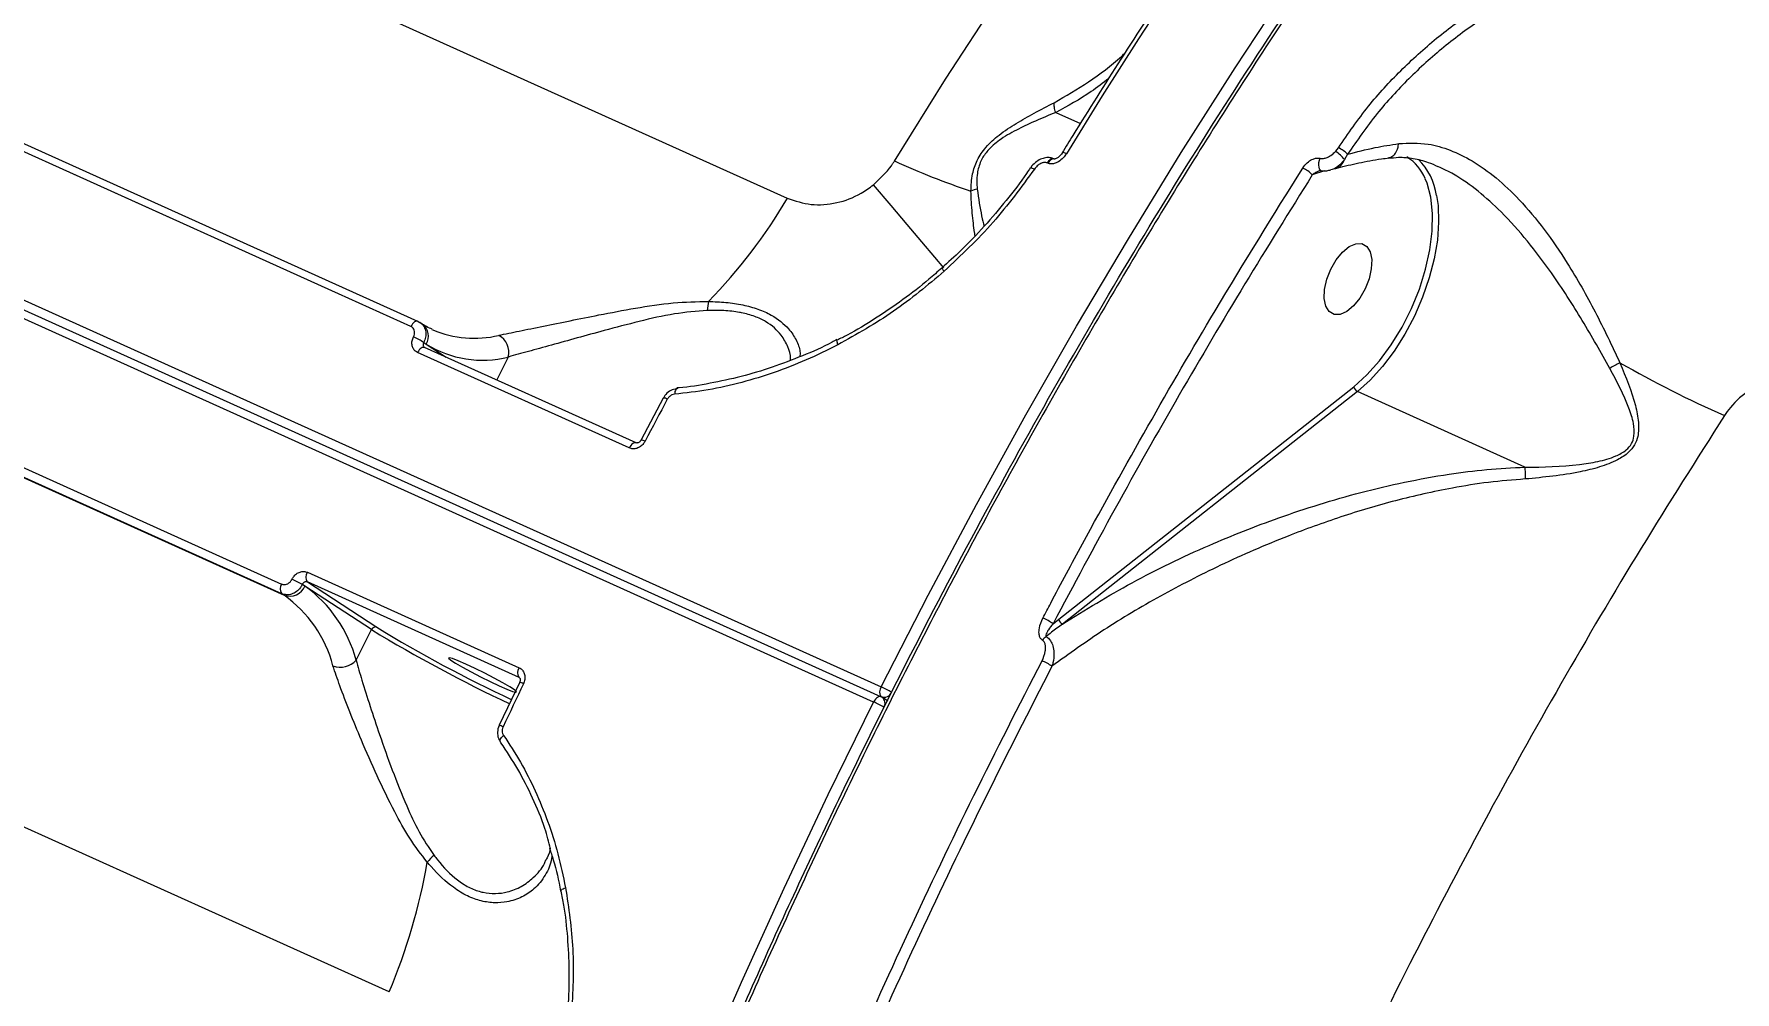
# Model space of a CAD drawing. Header units: millimetres. Extents: x -10374 to 11119, y -8221 to 9433.
# Drawn here: x -1858.4 to -1657.7, y -5136.9 to -5023.9 of the extents above; entities that cross this region are included whole.
import ezdxf

# ---------------------------------------------------------------- set-up
doc = ezdxf.new("R2010")
doc.units = ezdxf.units.MM
for name, color, linetype in [('DIKOM_ОБЪЕКТ', 7, 'Continuous'), ('DIKOM_РАЗМЕР_ЗОНА', 7, 'Continuous'), ('DIKOM_РАЗМЕР_ОБЪЕКТА', 7, 'Continuous')]:
    doc.layers.add(name, color=color, linetype=linetype)
doc.styles.add('style1', font='arial.ttf', dxfattribs={"width": 0.8})
doc.dimstyles.new('1-50', dxfattribs={"dimtxt": 300, "dimasz": 200, "dimexe": 100, "dimexo": 0, "dimgap": 100, "dimtad": 0, "dimdec": 0, "dimtxsty": 'style1', "dimcen": 0, "dimclrd": 7, "dimclre": 7, "dimadec": 1, "dimazin": 2, "dimtfac": 1, "dimtdec": 0, "dimtmove": 1, "dimatfit": 3, "dimfxl": 0, "dimlwd": 25, "dimlwe": 18, "dimarcsym": 0})

# ---------------------------------------------------------------- blocks, each defined once
blk = doc.blocks.new('*D16')
at = {"layer": 'Defpoints', "color": 0, "transparency": 16777216}
for p in [(-9045.1, 5161.67), (3694.49, 5161.67), (1813.16, -6719.94)]:
    blk.add_point(p, dxfattribs=at)
at = {"layer": 'DIKOM_РАЗМЕР_ОБЪЕКТА', "color": 7, "lineweight": 18, "transparency": 16777216}
for p, q in [((3694.49, 5161.67), (-9145.1, 5161.67)), ((1813.16, -6719.94), (-9145.1, -6719.94))]:
    blk.add_line(p, q, dxfattribs=at)
at = {"layer": 'DIKOM_РАЗМЕР_ОБЪЕКТА', "color": 7, "lineweight": 25, "transparency": 16777216}
for p, q in [((-9045.1, 4961.67), (-9045.1, -0.45)), ((-9045.1, -6519.94), (-9045.1, -1080.23))]:
    blk.add_line(p, q, dxfattribs=at)
at = {"layer": 'DIKOM_РАЗМЕР_ОБЪЕКТА', "color": 7, "transparency": 16777216}
for points in [[(-9078.43, 4961.67), (-9011.76, 4961.67), (-9045.1, 5161.67)], [(-9078.43, -6519.94), (-9011.76, -6519.94), (-9045.1, -6719.94)]]:
    blk.add_solid(points, dxfattribs=at)
at = {"layer": 'DIKOM_РАЗМЕР_ОБЪЕКТА', "color": 0, "transparency": 16777216, "insert": (-9045.1, -540.34), "char_height": 300, "attachment_point": 5, "rotation": 90, "style": 'style1'}
blk.add_mtext('11900', dxfattribs=at)
blk = doc.blocks.new('*D13')
at = {"layer": 'Defpoints', "color": 0, "transparency": 16777216}
for p in [(-10176.97, 7112.81), (3082.33, 7112.81), (2015.48, -8221.4)]:
    blk.add_point(p, dxfattribs=at)
at = {"layer": 'DIKOM_РАЗМЕР_ЗОНА', "color": 7, "lineweight": 18, "transparency": 16777216}
for p, q in [((3082.33, 7112.81), (-10276.97, 7112.81)), ((2015.48, -8221.4), (-10276.97, -8221.4))]:
    blk.add_line(p, q, dxfattribs=at)
at = {"layer": 'DIKOM_РАЗМЕР_ЗОНА', "color": 7, "lineweight": 25, "transparency": 16777216}
for p, q in [((-10176.97, 6912.81), (-10176.97, -14.41)), ((-10176.97, -8021.4), (-10176.97, -1094.19))]:
    blk.add_line(p, q, dxfattribs=at)
at = {"layer": 'DIKOM_РАЗМЕР_ЗОНА', "color": 7, "transparency": 16777216}
for points in [[(-10210.3, 6912.81), (-10143.64, 6912.81), (-10176.97, 7112.81)], [(-10210.3, -8021.4), (-10143.64, -8021.4), (-10176.97, -8221.4)]]:
    blk.add_solid(points, dxfattribs=at)
at = {"layer": 'DIKOM_РАЗМЕР_ЗОНА', "color": 0, "transparency": 16777216, "insert": (-10176.97, -554.3), "char_height": 300, "attachment_point": 5, "rotation": 90, "style": 'style1'}
blk.add_mtext('15300', dxfattribs=at)

msp = doc.modelspace()

# ---------------------------------------------------------------- linework, layer by layer
at = {"layer": 'DIKOM_ОБЪЕКТ', "color": 7, "linetype": 'Continuous', "lineweight": 15}
for p, q in [((-2042.71, -4920.13), (-1769.52, -5043.26)), ((-1758.48, -5102.06), (-2136.27, -4931.79)), ((-2136.22, -4930.63), (-1758.43, -5100.9)), ((-1759.33, -5102.69), (-2137.12, -4932.42)), ((-1816.49, -5136.89), (-2089.69, -5013.77)), ((-1813.94, -5058.38), (-1878.73, -5029.18)), ((-1813.11, -5057.79), (-1877.9, -5028.59)), ((-1737.85, -5033.15), (-1734.94, -5034.46)), ((-1704.8, -5037.71), (-1704.49, -5037.3)), ((-1703.4, -5038.07), (-1703.76, -5038.7)), ((-1740.82, -5039.69), (-1740.82, -5039.68)), ((-1738.77, -5039.13), (-1738.84, -5039.1)), ((-1738.02, -5038.64), (-1738.07, -5038.61)), ((-1706.12, -5040.02), (-1707.57, -5040.51)), ((-1705.08, -5039.81), (-1704.84, -5039.75)), ((-1813.07, -5057.81), (-1813.11, -5057.79)), ((-1813.07, -5057.81), (-1812.88, -5057.92)), ((-1812.59, -5058.1), (-1812.88, -5057.91)), ((-1893.97, -5059.57), (-1829.19, -5088.77)), ((-1812.43, -5060.28), (-1812.12, -5060.48)), ((-1811.45, -5058.74), (-1811.33, -5058.79)), ((-1763.62, -5060.03), (-1763.63, -5060.04)), ((-1829.18, -5089.91), (-1893.97, -5060.71)), ((-1893.68, -5060.9), (-1828.89, -5090.1)), ((-1788.17, -5072.72), (-1813.15, -5061.46)), ((-1812.32, -5060.86), (-1812.33, -5060.85)), ((-1787.34, -5072.13), (-1812.32, -5060.87)), ((-1812.12, -5060.48), (-1809.76, -5062.02)), ((-1802.45, -5061.99), (-1803.81, -5064.7)), ((-1737.47, -5092.91), (-1702.66, -5065.49)), ((-1702.25, -5066.07), (-1737.06, -5093.49)), ((-1682.47, -5074.98), (-1702.25, -5066.07)), ((-1784.15, -5066.84), (-1786.77, -5071.78)), ((-1826.16, -5087.39), (-1801.18, -5098.64)), ((-1828.89, -5090.1), (-1829.18, -5089.91)), ((-1826.44, -5089.02), (-1826.74, -5088.82)), ((-1818.58, -5094.14), (-1826.44, -5089.02)), ((-1801.17, -5099.79), (-1826.15, -5088.53)), ((-1826.15, -5088.53), (-1817.97, -5093.87)), ((-1820.39, -5097.75), (-1818.58, -5094.14)), ((-1738.16, -5093.46), (-1737.47, -5092.91)), ((-1801.1, -5100.35), (-1803.51, -5105.43)), ((-1801.12, -5099.82), (-1801.17, -5099.79)), ((-1757.67, -5102.57), (-1758.34, -5102.13))]:
    msp.add_line(p, q, dxfattribs=at)
at = {"layer": 'DIKOM_ОБЪЕКТ', "color": 7, "linetype": 'Continuous', "lineweight": 15, "flags": 128}
for points in [[(-1756.87, -5038.87), (-1750.84, -5029.23), (-1744.69, -5019.75), (-1738.42, -5010.44), (-1732.05, -5001.31), (-1725.56, -4992.36), (-1718.98, -4983.61), (-1712.31, -4975.06), (-1705.55, -4966.72), (-1698.71, -4958.6), (-1691.8, -4950.71), (-1684.82, -4943.05), (-1677.78, -4935.63), (-1670.69, -4928.45), (-1663.55, -4921.53), (-1656.37, -4914.87)], [(-1758.43, -5100.9), (-1752.89, -5090.09), (-1747.2, -5079.39), (-1741.36, -5068.81), (-1735.38, -5058.36), (-1729.27, -5048.05), (-1723.03, -5037.88), (-1716.67, -5027.87), (-1710.19, -5018.02), (-1703.59, -5008.34), (-1696.89, -4998.85), (-1690.08, -4989.53), (-1683.18, -4980.42), (-1676.18, -4971.51), (-1669.11, -4962.8), (-1661.95, -4954.32), (-1654.72, -4946.06)], [(-1701.3, -4985.71), (-1705.88, -4991.96), (-1710.42, -4998.3), (-1714.91, -5004.73), (-1719.35, -5011.23), (-1723.74, -5017.81), (-1728.08, -5024.47), (-1732.36, -5031.2), (-1736.59, -5038.01)], [(-1736.59, -5038.01), (-1736.73, -5037.95), (-1736.86, -5037.9), (-1736.96, -5037.88), (-1737.04, -5037.88), (-1737.08, -5037.9), (-1737.08, -5037.91)], [(-1740.82, -5039.68), (-1740.81, -5039.68), (-1740.77, -5039.67), (-1740.7, -5039.68), (-1740.61, -5039.71), (-1740.49, -5039.76), (-1740.36, -5039.83)], [(-1738.07, -5038.61), (-1738.17, -5038.59), (-1738.33, -5038.62), (-1738.51, -5038.72), (-1738.68, -5038.88), (-1738.84, -5039.1)], [(-1738, -5038.64), (-1738.1, -5038.62), (-1738.26, -5038.65), (-1738.44, -5038.75), (-1738.61, -5038.91), (-1738.77, -5039.13)], [(-1706.67, -5038.55), (-1706.76, -5038.81), (-1706.82, -5039.09), (-1706.83, -5039.36), (-1706.81, -5039.6), (-1706.75, -5039.79), (-1706.65, -5039.92), (-1706.55, -5039.97)], [(-1751.05, -5051.47), (-1752.12, -5050.2), (-1753.64, -5048.4), (-1755.37, -5046.36), (-1757.28, -5044.12), (-1759.35, -5041.68)], [(-1702.66, -5065.49), (-1701.12, -5064.11), (-1699.64, -5062.45), (-1698.24, -5060.56), (-1696.97, -5058.48), (-1695.86, -5056.27), (-1694.92, -5053.97), (-1694.19, -5051.64), (-1693.68, -5049.34), (-1693.41, -5047.13), (-1693.37, -5045.05), (-1693.58, -5043.15), (-1694.02, -5041.49), (-1694.24, -5040.96)], [(-1692.9, -5042.92), (-1692.73, -5044.13), (-1692.66, -5046.09), (-1692.81, -5048.19), (-1693.18, -5050.4), (-1693.77, -5052.67), (-1694.55, -5054.94), (-1695.52, -5057.17), (-1696.65, -5059.3), (-1697.91, -5061.3), (-1699.29, -5063.12), (-1700.74, -5064.72), (-1702.25, -5066.07)], [(-1705, -5056.97), (-1705.58, -5056.64), (-1705.98, -5056), (-1706.16, -5055.1), (-1706.12, -5054.01), (-1705.85, -5052.82), (-1705.39, -5051.64), (-1704.75, -5050.54), (-1704.01, -5049.63), (-1703.21, -5048.97), (-1702.43, -5048.63), (-1701.72, -5048.62), (-1701.14, -5048.95), (-1700.74, -5049.59), (-1700.56, -5050.49), (-1700.6, -5051.58), (-1700.87, -5052.76), (-1701.33, -5053.95), (-1701.97, -5055.04), (-1702.71, -5055.96), (-1703.51, -5056.61), (-1704.29, -5056.96), (-1705, -5056.97)], [(-1813.11, -5057.79), (-1813.17, -5057.77), (-1813.27, -5057.76), (-1813.38, -5057.79), (-1813.5, -5057.86), (-1813.62, -5057.95), (-1813.74, -5058.07), (-1813.84, -5058.22), (-1813.94, -5058.38)], [(-1763.63, -5060.04), (-1763.65, -5060.05), (-1763.67, -5060.1), (-1763.67, -5060.18), (-1763.65, -5060.29), (-1763.62, -5060.42), (-1763.57, -5060.57)], [(-1812.32, -5060.87), (-1812.37, -5060.85), (-1812.48, -5060.85), (-1812.59, -5060.88), (-1812.71, -5060.94), (-1812.83, -5061.04), (-1812.95, -5061.16), (-1813.05, -5061.3), (-1813.15, -5061.46)], [(-1782.51, -5065.72), (-1782.53, -5065.73), (-1782.6, -5065.76), (-1782.67, -5065.83), (-1782.73, -5065.93), (-1782.78, -5066.06), (-1782.81, -5066.22), (-1782.83, -5066.39)], [(-1783.68, -5066.98), (-1784.01, -5067.6), (-1784.34, -5068.21), (-1784.67, -5068.83), (-1785, -5069.45), (-1785.32, -5070.07), (-1785.65, -5070.69), (-1785.98, -5071.3), (-1786.31, -5071.92)], [(-1787.34, -5072.13), (-1787.4, -5072.11), (-1787.5, -5072.1), (-1787.61, -5072.13), (-1787.73, -5072.2), (-1787.85, -5072.29), (-1787.97, -5072.41), (-1788.08, -5072.56), (-1788.17, -5072.72)], [(-1803.51, -5100.78), (-1802.6, -5101.17), (-1801.93, -5101.43), (-1801.54, -5101.53), (-1801.47, -5101.47), (-1801.72, -5101.25), (-1802.28, -5100.88), (-1803.1, -5100.41), (-1804.11, -5099.86), (-1805.23, -5099.28), (-1806.37, -5098.72), (-1807.44, -5098.22), (-1808.35, -5097.82), (-1809.03, -5097.57), (-1809.42, -5097.46), (-1809.49, -5097.53), (-1809.23, -5097.75), (-1808.67, -5098.11), (-1807.86, -5098.59), (-1806.84, -5099.14), (-1805.72, -5099.72), (-1804.58, -5100.28), (-1803.51, -5100.78)], [(-1800.66, -5100.53), (-1800.96, -5101.16), (-1801.26, -5101.8), (-1801.56, -5102.43), (-1801.86, -5103.07), (-1802.16, -5103.71), (-1802.46, -5104.34), (-1802.76, -5104.98), (-1803.06, -5105.62)], [(-1758.48, -5102.06), (-1758.54, -5102.04), (-1758.64, -5102.04), (-1758.76, -5102.07), (-1758.88, -5102.14), (-1759, -5102.24), (-1759.12, -5102.37), (-1759.23, -5102.52), (-1759.33, -5102.69)], [(-1779.8, -5146.9), (-1774.93, -5135.73), (-1769.89, -5124.63), (-1764.69, -5113.61), (-1759.33, -5102.69)], [(-1803.37, -5107.43), (-1803.41, -5107.35), (-1803.42, -5107.25), (-1803.39, -5107.13), (-1803.34, -5107.01), (-1803.25, -5106.88), (-1803.14, -5106.75), (-1803.01, -5106.62)], [(-1803.31, -5107.49), (-1803.37, -5107.43), (-1803.37, -5107.43)], [(-1796.19, -5124.98), (-1796.2, -5124.98), (-1796.19, -5124.92), (-1796.15, -5124.85), (-1796.08, -5124.78), (-1795.97, -5124.71), (-1795.84, -5124.65), (-1795.69, -5124.59)]]:
    msp.add_lwpolyline(points, dxfattribs=at)
at = {"layer": 'DIKOM_ОБЪЕКТ', "color": 7, "linetype": 'Continuous', "lineweight": 15}
for centre, radius, start, end in [((-1708.25, -5042.37), 5.8, 39.3013, 53.5468), ((-1705.94, -5040.52), 3.53, 43.9454, 65.7552), ((-1720.72, -4959.98), 86.78, 245.3761, 251.78), ((-1710.07, -5042.85), 3.43, 43.1016, 66.4461), ((-1705.33, -5038.19), 1.65, 288.545, 342.2949), ((-1699.27, -5043.02), 5.44, 22.358, 58.2106), ((-1700.47, -5044.07), 7.65, 8.6006, 44.7098), ((-1746.71, -5044.83), 2.67, 98.5337, 115.1359), ((-1823.75, -5011.44), 62.88, 315.6072, 329.5978), ((-1749.6, -5050.5), 1.97, 211.1375, 224.487), ((-1772.58, -5056.8), 6.39, 167.5895, 177.1841), ((-1813.68, -5059.55), 1.81, 329.1547, 53.1182), ((-1816.65, -5066.43), 7.46, 55.5164, 66.0886), ((-1806.48, -5047.31), 12.47, 247.0998, 283.4302), ((-1804.66, -5061.44), 2.28, 345.9145, 61.6156), ((-1805.5, -5049.84), 12.53, 238.1159, 284.0977), ((-1668.17, -5069.67), 7.65, 113.8544, 124.0934), ((-1603.31, -4943.56), 137.13, 240.2986, 246.0685), ((-1701.93, -5065.41), 0.731, 186.6578, 244.3951), ((-1784.13, -5067.61), 0.778, 54.8188, 91.4725), ((-1786.78, -5072.63), 0.849, 55.7319, 89.1327), ((-1836.44, -5107.12), 20.71, 62.0872, 65.8861), ((-1825.36, -5087.96), 0.98, 144.4588, 215.9705), ((-1828.39, -5089.33), 0.977, 144.6534, 216.0176), ((-1828.24, -5088.24), 1.96, 250.6345, 336.8283), ((-1837.65, -5102.31), 15.03, 15.0121, 54.3423), ((-1835.64, -5101.84), 15.78, 15.0118, 54.34), ((-1818.13, -5094.33), 0.491, 70.649, 156.7964), ((-1731.77, -4951.89), 166.65, 238.608, 244.9757), ((-1731.99, -4952.6), 165.38, 238.677, 244.9452), ((-1742.4, -5099.63), 7.49, 55.5299, 66.0894), ((-1736.74, -5092.83), 0.73, 186.6319, 244.421), ((-1738.09, -5096.29), 1.59, 123.5627, 146.4067), ((-1822.24, -5096.1), 2.48, 248.9111, 318.2882), ((-1743.03, -5105.79), 8.73, 57.1048, 65.856), ((-1800.38, -5099.21), 0.981, 144.5332, 215.9439), ((-1801.7, -5102.48), 2.21, 61.8535, 74.4178), ((-1757.61, -5101.5), 1.02, 143.8112, 213.7595), ((-1758.89, -5102.97), 1, 56.883, 65.7393), ((-1762.75, -5110.6), 10.61, 58.5777, 65.997), ((-1758.12, -5101.15), 0.987, 252.7162, 336.6939), ((-1758.89, -5102.86), 0.905, 329.1444, 53.1749), ((-1763.96, -5113.07), 11.37, 59.028, 65.9561), ((-1804.57, -5108.6), 3.34, 63.2318, 71.5284), ((-1882.02, -5109.39), 71.07, 337.2334, 350.1236), ((-1807.35, -5125.39), 6.02, 130.0128, 140.7907)]:
    msp.add_arc(centre, radius, start, end, dxfattribs=at)
for points, knots in [([(-1832.2, -5466.02), (-1832.26, -5465.72), (-1833.33, -5459.79), (-1834.68, -5447.49), (-1836.16, -5429.13), (-1836.74, -5410.04), (-1836.52, -5390.41), (-1835.47, -5370.27), (-1833.58, -5349.65), (-1830.86, -5328.59), (-1827.33, -5307.17), (-1823.02, -5285.47), (-1817.93, -5263.62), (-1812.08, -5241.66), (-1805.47, -5219.64), (-1798.11, -5197.59), (-1790.04, -5175.59), (-1781.3, -5153.72), (-1771.92, -5132.11), (-1762.57, -5112.16), (-1753.37, -5093.85), (-1744.48, -5077.12), (-1735.23, -5060.69), (-1725.55, -5044.41), (-1715.42, -5028.33), (-1704.86, -5012.49), (-1694.03, -4997.07), (-1686.59, -4987.23), (-1682.88, -4982.3)], [0, 0, 0, 0, 0.002248, 0.044575, 0.086969, 0.129363, 0.17169, 0.213883, 0.256077, 0.298403, 0.340797, 0.383192, 0.425518, 0.467712, 0.509905, 0.552231, 0.594625, 0.63702, 0.679346, 0.72154, 0.755729, 0.789954, 0.824178, 0.858367, 0.893756, 0.929184, 0.964611, 1, 1, 1, 1]), ([(-1682.36, -4982.08), (-1684.95, -4985.5), (-1692, -4994.79), (-1703.21, -5010.56), (-1715.85, -5029.53), (-1728.06, -5049.15), (-1739.79, -5069.3), (-1750.98, -5089.91), (-1761.6, -5110.9), (-1771.61, -5132.25), (-1781.01, -5153.91), (-1789.77, -5175.83), (-1797.86, -5197.89), (-1805.24, -5219.99), (-1811.87, -5242.06), (-1817.73, -5264.07), (-1822.83, -5285.98), (-1827.15, -5307.72), (-1830.69, -5329.2), (-1833.41, -5350.3), (-1835.31, -5370.97), (-1836.37, -5391.16), (-1836.59, -5410.84), (-1835.99, -5429.96), (-1834.57, -5448.43), (-1832.34, -5466.17), (-1829.29, -5483.1), (-1825.42, -5499.19), (-1820.74, -5514.43), (-1815.29, -5528.77), (-1809.07, -5542.15), (-1802.15, -5554.53), (-1794.8, -5565.22), (-1789.5, -5572.09), (-1786.65, -5575.05), (-1786.36, -5575.35)], [0, 0, 0, 0, 0.018445, 0.05007, 0.081795, 0.11357, 0.145346, 0.17707, 0.208695, 0.24032, 0.272045, 0.30382, 0.335595, 0.36732, 0.398945, 0.43057, 0.462294, 0.494069, 0.525845, 0.557569, 0.589194, 0.620819, 0.652544, 0.684319, 0.716094, 0.747819, 0.779444, 0.811069, 0.842793, 0.874568, 0.906344, 0.938068, 0.969693, 0.99689, 1, 1, 1, 1]), ([(-1701.83, -4985.66), (-1702.96, -4987.2), (-1706.25, -4991.65), (-1711.62, -4999.15), (-1717.9, -5008.22), (-1724.09, -5017.44), (-1730.06, -5026.65), (-1734.37, -5033.5), (-1736.66, -5037.22), (-1737.08, -5037.91)], [0, 0, 0, 0, 0.092526, 0.268314, 0.444108, 0.619897, 0.795685, 0.962223, 1, 1, 1, 1]), ([(-1704.49, -5037.3), (-1703.34, -5035.64), (-1701.14, -5032.45), (-1697.19, -5028.16), (-1692.96, -5024.33), (-1688.35, -5020.91), (-1683.42, -5017.95), (-1678.24, -5015.48), (-1672.9, -5013.51), (-1667.46, -5012.09), (-1661.99, -5011.16), (-1658.39, -5010.99), (-1656.6, -5010.9)], [0, 0, 0, 0, 0.107083, 0.205973, 0.305188, 0.404078, 0.50334, 0.602921, 0.702181, 0.801352, 0.900835, 1, 1, 1, 1]), ([(-1656.49, -5012.27), (-1658.24, -5012.35), (-1661.76, -5012.51), (-1667.13, -5013.42), (-1672.46, -5014.81), (-1677.7, -5016.73), (-1682.77, -5019.15), (-1687.6, -5022.04), (-1692.11, -5025.38), (-1696.25, -5029.12), (-1700.12, -5033.33), (-1702.28, -5036.45), (-1703.4, -5038.07)], [0, 0, 0, 0, 0.099283, 0.198872, 0.298153, 0.397417, 0.497005, 0.596275, 0.695086, 0.794221, 0.893031, 1, 1, 1, 1]), ([(-1738.01, -5031.99), (-1736.65, -5031.2), (-1733.91, -5029.61), (-1731.19, -5027.55), (-1729.86, -5026.31), (-1729.74, -5026.2)], [0, 0, 0, 0, 0.473359, 0.95233, 1, 1, 1, 1]), ([(-1731.58, -5029.12), (-1732.27, -5029.66), (-1734.26, -5031.22), (-1736.43, -5032.38), (-1737.85, -5033.14)], [0, 0, 0, 0, 0.344649, 1, 1, 1, 1]), ([(-1747.85, -5042.41), (-1747.82, -5041.74), (-1747.78, -5040.59), (-1747.18, -5038.77), (-1746.09, -5037.14), (-1744.44, -5035.67), (-1742.48, -5034.39), (-1740.27, -5033.15), (-1738.8, -5032.4), (-1738.01, -5031.99)], [0, 0, 0, 0, 0.150784, 0.262547, 0.375837, 0.504375, 0.65812, 0.816005, 1, 1, 1, 1]), ([(-1737.85, -5033.14), (-1737.91, -5032.94), (-1738.02, -5032.56), (-1738.03, -5032.19), (-1738.02, -5032.02), (-1738.01, -5031.99)], [0, 0, 0, 0, 0.499376, 0.907276, 1, 1, 1, 1]), ([(-1737.85, -5033.15), (-1738.64, -5033.47), (-1740.07, -5034.07), (-1742.24, -5035.07), (-1744.15, -5036.12), (-1745.66, -5037.32), (-1746.38, -5038.3), (-1746.86, -5039.25), (-1747.21, -5040.54), (-1747.15, -5041.58), (-1747.11, -5042.18)], [0, 0, 0, 0, 0.192094, 0.349358, 0.509452, 0.634398, 0.718631, 0.74206, 0.849585, 1, 1, 1, 1]), ([(-1737.85, -5033.14), (-1737.85, -5033.14), (-1737.85, -5033.14), (-1737.85, -5033.15), (-1737.85, -5033.15), (-1737.85, -5033.15)], [0, 0, 0, 0, 0.283953, 0.691647, 1, 1, 1, 1]), ([(-1736.59, -5038.01), (-1736.71, -5038.17), (-1736.96, -5038.54), (-1737.47, -5038.95), (-1737.98, -5039.18), (-1738.42, -5039.24), (-1738.66, -5039.17), (-1738.77, -5039.13)], [0, 0, 0, 0, 0.226765, 0.491934, 0.695993, 0.847645, 1, 1, 1, 1]), ([(-1737.09, -5037.91), (-1737.09, -5037.92), (-1737.18, -5038.08), (-1737.39, -5038.31), (-1737.66, -5038.52), (-1737.85, -5038.6), (-1737.95, -5038.63), (-1738.01, -5038.64), (-1738.02, -5038.64), (-1738.02, -5038.64), (-1738.02, -5038.64)], [0, 0, 0, 0, 0.026818, 0.410265, 0.638725, 0.770242, 0.853614, 0.913532, 0.980547, 1, 1, 1, 1]), ([(-1706.67, -5038.55), (-1706.53, -5038.56), (-1706.25, -5038.59), (-1705.75, -5038.44), (-1705.24, -5038.15), (-1704.94, -5037.85), (-1704.8, -5037.71)], [0, 0, 0, 0, 0.209649, 0.418048, 0.729832, 1, 1, 1, 1]), ([(-1703.4, -5038.07), (-1702.34, -5037.8), (-1700.46, -5037.3), (-1698.31, -5036.96), (-1697.37, -5036.82)], [0, 0, 0, 0, 0.562419, 1, 1, 1, 1]), ([(-1698.56, -5038.46), (-1698.47, -5038.45), (-1698.2, -5038.43), (-1697.82, -5038.09), (-1697.53, -5037.56), (-1697.41, -5037.09), (-1697.38, -5036.86), (-1697.37, -5036.82)], [0, 0, 0, 0, 0.16236, 0.452407, 0.742349, 0.954046, 1, 1, 1, 1]), ([(-1697.37, -5036.82), (-1696.21, -5036.76), (-1694.18, -5036.67), (-1691.26, -5037.53), (-1688.56, -5038.85), (-1685.82, -5040.81), (-1682.95, -5043.53), (-1680.13, -5046.92), (-1677.1, -5051.37), (-1674.07, -5056.73), (-1672.21, -5060.67), (-1671.26, -5062.68)], [0, 0, 0, 0, 0.104508, 0.182317, 0.262398, 0.354622, 0.449522, 0.56181, 0.677235, 0.835918, 1, 1, 1, 1]), ([(-1759.35, -5041.68), (-1758.59, -5040.97), (-1757.75, -5040.18), (-1757.05, -5039.15), (-1756.93, -5038.96), (-1756.87, -5038.87)], [0, 0, 0, 0, 0.821729, 0.907847, 1, 1, 1, 1]), ([(-1740.85, -5039.67), (-1740.99, -5039.89), (-1741.86, -5041.22), (-1743.66, -5043.53), (-1746.24, -5046.58), (-1748.79, -5049.25), (-1750.54, -5050.82), (-1751.3, -5051.5)], [0, 0, 0, 0, 0.050478, 0.3033, 0.555952, 0.808039, 1, 1, 1, 1]), ([(-1740.36, -5039.83), (-1741.92, -5041.96), (-1745.08, -5046.29), (-1749.01, -5050), (-1751, -5051.88)], [0, 0, 0, 0, 0.493794, 1, 1, 1, 1]), ([(-1738.08, -5038.63), (-1738.21, -5038.57), (-1738.52, -5038.45), (-1739.06, -5038.47), (-1739.67, -5038.65), (-1740.28, -5039.05), (-1740.67, -5039.43), (-1740.81, -5039.68), (-1740.82, -5039.69)], [0, 0, 0, 0, 0.138318, 0.31328, 0.503437, 0.72957, 0.990259, 1, 1, 1, 1]), ([(-1738.84, -5039.1), (-1738.89, -5039.08), (-1739.03, -5039.04), (-1739.3, -5039.05), (-1739.66, -5039.17), (-1740.05, -5039.44), (-1740.25, -5039.7), (-1740.36, -5039.83)], [0, 0, 0, 0, 0.103311, 0.26244, 0.461167, 0.728298, 1, 1, 1, 1]), ([(-1739.37, -5092.79), (-1739.06, -5092.2), (-1737.51, -5089.27), (-1733.43, -5081.68), (-1727.01, -5070.13), (-1718.39, -5055.29), (-1712.17, -5045.29), (-1708.7, -5039.71)], [0, 0, 0, 0, 0.032157, 0.160794, 0.418283, 0.675774, 1, 1, 1, 1]), ([(-1708.7, -5039.71), (-1708.66, -5039.65), (-1708.48, -5039.37), (-1708.09, -5038.97), (-1707.55, -5038.64), (-1707.06, -5038.5), (-1706.8, -5038.53), (-1706.67, -5038.55)], [0, 0, 0, 0, 0.08424, 0.402654, 0.651805, 0.825441, 1, 1, 1, 1]), ([(-1706.7, -5040), (-1706.72, -5040.01), (-1706.86, -5040.05), (-1707.13, -5040.19), (-1707.39, -5040.36), (-1707.54, -5040.48), (-1707.57, -5040.51)], [0, 0, 0, 0, 0.055942, 0.392263, 0.87038, 1, 1, 1, 1]), ([(-1706.7, -5040), (-1706.69, -5040), (-1706.65, -5039.98), (-1706.59, -5039.97), (-1706.55, -5039.97), (-1706.54, -5039.97), (-1706.55, -5039.97), (-1706.55, -5039.97)], [0, 0, 0, 0, 0.117718, 0.432595, 0.731995, 0.995333, 1, 1, 1, 1]), ([(-1706.55, -5039.97), (-1706.54, -5039.97), (-1706.33, -5040.05), (-1705.91, -5040.05), (-1705.53, -5039.95), (-1705.36, -5039.9)], [0, 0, 0, 0, 0.009046, 0.571093, 1, 1, 1, 1]), ([(-1703.76, -5038.7), (-1703.93, -5038.91), (-1704.32, -5039.38), (-1704.9, -5039.79), (-1705.28, -5039.88), (-1705.36, -5039.9)], [0, 0, 0, 0, 0.394344, 0.86618, 1, 1, 1, 1]), ([(-1704.8, -5039.77), (-1704.71, -5039.74), (-1703.87, -5039.49), (-1702.09, -5039.09), (-1700.08, -5038.7), (-1698.82, -5038.54), (-1698.53, -5038.5)], [0, 0, 0, 0, 0.049878, 0.462284, 0.877046, 1, 1, 1, 1]), ([(-1698.55, -5038.55), (-1698.17, -5038.5), (-1697.22, -5038.37), (-1695.65, -5038.54), (-1694.1, -5038.9), (-1693.12, -5039.34), (-1692.74, -5039.51)], [0, 0, 0, 0, 0.203784, 0.504891, 0.805579, 1, 1, 1, 1]), ([(-1672.45, -5063.34), (-1673.51, -5061.46), (-1675.62, -5057.7), (-1678.91, -5052.59), (-1682.14, -5048.28), (-1685.04, -5045.02), (-1687.97, -5042.38), (-1690.47, -5040.58), (-1692.08, -5039.83), (-1692.69, -5039.55)], [0, 0, 0, 0, 0.206262, 0.41223, 0.555852, 0.699317, 0.815278, 0.931111, 1, 1, 1, 1]), ([(-1769.52, -5043.26), (-1768.6, -5043.57), (-1766.78, -5044.18), (-1763.71, -5043.93), (-1761.16, -5043), (-1759.82, -5042.03), (-1759.35, -5041.68)], [0, 0, 0, 0, 0.288575, 0.571643, 0.847052, 1, 1, 1, 1]), ([(-1747.11, -5042.18), (-1746.95, -5043.3), (-1746.72, -5044.92), (-1746.39, -5046.18), (-1746.29, -5046.57)], [0, 0, 0, 0, 0.687146, 1, 1, 1, 1]), ([(-1707.57, -5040.51), (-1710.23, -5044.78), (-1715.56, -5053.32), (-1723.31, -5066.46), (-1730.88, -5079.82), (-1735.73, -5088.91), (-1738.16, -5093.46)], [0, 0, 0, 0, 0.249314, 0.498628, 0.749314, 1, 1, 1, 1]), ([(-1747.36, -5047.68), (-1747.38, -5047.55), (-1747.49, -5046.79), (-1747.73, -5045.05), (-1747.81, -5043.29), (-1747.85, -5042.41)], [0, 0, 0, 0, 0.093369, 0.546973, 1, 1, 1, 1]), ([(-1751.3, -5051.5), (-1751.8, -5051.94), (-1753.27, -5053.26), (-1755.87, -5055.26), (-1759.1, -5057.46), (-1761.7, -5059.03), (-1763.25, -5059.81), (-1763.64, -5060.01)], [0, 0, 0, 0, 0.131786, 0.390183, 0.649767, 0.910353, 1, 1, 1, 1]), ([(-1751, -5051.88), (-1752.96, -5053.52), (-1756.92, -5056.83), (-1761.33, -5059.31), (-1763.57, -5060.57)], [0, 0, 0, 0, 0.494171, 1, 1, 1, 1]), ([(-1803.58, -5059.43), (-1802.8, -5059.27), (-1801.25, -5058.95), (-1798.34, -5058.36), (-1795.16, -5057.71), (-1791.52, -5056.98), (-1787.45, -5056.21), (-1783.07, -5055.52), (-1780.2, -5055.46), (-1778.82, -5055.43)], [0, 0, 0, 0, 0.13166, 0.263489, 0.395152, 0.526889, 0.688311, 0.84954, 1, 1, 1, 1]), ([(-1778.82, -5055.43), (-1778.13, -5055.46), (-1776.73, -5055.52), (-1774.76, -5055.82), (-1772.94, -5056.31), (-1770.97, -5057.2), (-1769.4, -5058.49), (-1768.42, -5059.99), (-1767.98, -5061.13), (-1768.02, -5061.75), (-1768.03, -5061.96)], [0, 0, 0, 0, 0.107958, 0.218248, 0.326506, 0.438465, 0.634563, 0.779304, 0.92825, 1, 1, 1, 1]), ([(-1812.88, -5057.92), (-1812.84, -5057.95), (-1812.63, -5058.07), (-1812.36, -5058.43), (-1812.16, -5059.01), (-1812.17, -5059.66), (-1812.34, -5060.07), (-1812.43, -5060.28)], [0, 0, 0, 0, 0.061493, 0.296045, 0.530717, 0.765365, 1, 1, 1, 1]), ([(-1811.42, -5058.71), (-1811.65, -5058.62), (-1812.05, -5058.45), (-1812.42, -5058.21), (-1812.59, -5058.1)], [0, 0, 0, 0, 0.561346, 1, 1, 1, 1]), ([(-1778.96, -5056.49), (-1780.25, -5056.6), (-1782.95, -5056.83), (-1787.05, -5057.79), (-1790.88, -5058.8), (-1794.36, -5059.76), (-1797.37, -5060.59), (-1800.17, -5061.36), (-1801.69, -5061.78), (-1802.45, -5061.99)], [0, 0, 0, 0, 0.146376, 0.305493, 0.468987, 0.600893, 0.7351, 0.865702, 1, 1, 1, 1]), ([(-1769.15, -5062.38), (-1769.14, -5062.3), (-1769.09, -5061.79), (-1769.43, -5060.76), (-1770.24, -5059.25), (-1771.62, -5057.99), (-1773.35, -5057.17), (-1774.45, -5056.86), (-1775.67, -5056.63), (-1776.99, -5056.48), (-1778.3, -5056.49), (-1778.96, -5056.49)], [0, 0, 0, 0, 0.029777, 0.183682, 0.341529, 0.545642, 0.649458, 0.757034, 0.772526, 0.884709, 1, 1, 1, 1]), ([(-1813.62, -5059.61), (-1813.58, -5059.51), (-1813.49, -5059.3), (-1813.49, -5058.98), (-1813.58, -5058.69), (-1813.75, -5058.48), (-1813.88, -5058.41), (-1813.94, -5058.38)], [0, 0, 0, 0, 0.215175, 0.430142, 0.644954, 0.859402, 1, 1, 1, 1]), ([(-1813.15, -5061.46), (-1813.23, -5061.42), (-1813.44, -5061.3), (-1813.69, -5061), (-1813.83, -5060.56), (-1813.82, -5060.08), (-1813.69, -5059.77), (-1813.62, -5059.61)], [0, 0, 0, 0, 0.14059, 0.355125, 0.569803, 0.784841, 1, 1, 1, 1]), ([(-1812.43, -5060.28), (-1812.45, -5060.33), (-1812.5, -5060.43), (-1812.5, -5060.59), (-1812.46, -5060.73), (-1812.39, -5060.82), (-1812.34, -5060.85), (-1812.33, -5060.86)], [0, 0, 0, 0, 0.235251, 0.470326, 0.704623, 0.938505, 1, 1, 1, 1]), ([(-1763.67, -5059.94), (-1763.86, -5060.05), (-1765.18, -5060.77), (-1767.74, -5061.88), (-1771.32, -5063.25), (-1774.97, -5064.34), (-1778.63, -5065.12), (-1781.17, -5065.55), (-1782.47, -5065.62), (-1782.56, -5065.63)], [0, 0, 0, 0, 0.03097, 0.220389, 0.411074, 0.602621, 0.79453, 0.986125, 1, 1, 1, 1]), ([(-1763.57, -5060.57), (-1764.8, -5061.18), (-1767.26, -5062.39), (-1771.06, -5063.86), (-1774.93, -5065.04), (-1778.86, -5065.93), (-1781.51, -5066.23), (-1782.83, -5066.39)], [0, 0, 0, 0, 0.197825, 0.395504, 0.593183, 0.796599, 1, 1, 1, 1]), ([(-1682.47, -5074.99), (-1682.46, -5074.99), (-1680.32, -5074.99), (-1677.43, -5074.87), (-1673.86, -5074.36), (-1671.98, -5073.83), (-1670.59, -5073.1), (-1669.84, -5072.24), (-1669.5, -5071.13), (-1669.64, -5069.68), (-1670.5, -5066.99), (-1671.63, -5064.88), (-1672.45, -5063.34)], [0, 0, 0, 0, 0.000325, 0.274218, 0.36915, 0.463543, 0.523551, 0.564879, 0.606188, 0.674737, 0.76303, 1, 1, 1, 1]), ([(-1671.26, -5062.68), (-1670.57, -5064.34), (-1669.62, -5066.65), (-1669.03, -5069.57), (-1669.05, -5071.17), (-1669.5, -5072.39), (-1670.31, -5073.38), (-1671.73, -5074.29), (-1673.68, -5075.01), (-1677.3, -5075.9), (-1680.26, -5076.18), (-1682.44, -5076.38)], [0, 0, 0, 0, 0.23113, 0.319681, 0.391427, 0.436721, 0.482234, 0.545694, 0.638831, 0.734215, 1, 1, 1, 1]), ([(-1646.86, -5064.47), (-1647.84, -5064.27), (-1649.77, -5063.86), (-1652.96, -5064.38), (-1655.91, -5065.72), (-1657.89, -5067.42), (-1658.71, -5068.58), (-1658.94, -5068.91)], [0, 0, 0, 0, 0.238509, 0.47134, 0.696803, 0.915995, 1, 1, 1, 1]), ([(-1782.51, -5065.74), (-1782.6, -5065.75), (-1782.91, -5065.76), (-1783.44, -5066.02), (-1783.92, -5066.41), (-1784.07, -5066.75), (-1784.11, -5066.85)], [0, 0, 0, 0, 0.131904, 0.471822, 0.83064, 1, 1, 1, 1]), ([(-1782.83, -5066.39), (-1782.93, -5066.41), (-1783.14, -5066.45), (-1783.42, -5066.63), (-1783.59, -5066.83), (-1783.66, -5066.95), (-1783.68, -5066.98)], [0, 0, 0, 0, 0.305857, 0.611705, 0.917871, 1, 1, 1, 1]), ([(-1658.94, -5068.91), (-1662.23, -5074.09), (-1668.83, -5084.45), (-1678.28, -5100.49), (-1687.39, -5116.84), (-1696.23, -5133.72), (-1704.74, -5151.1), (-1712.91, -5168.95), (-1720.59, -5186.99), (-1727.96, -5205.7), (-1734.96, -5225.03), (-1741.5, -5244.95), (-1747.44, -5265.05), (-1752.72, -5285.27), (-1757.32, -5305.54), (-1761.12, -5325.38), (-1764.14, -5344.75), (-1766.4, -5363.58), (-1767.94, -5382.23), (-1768.72, -5400.59), (-1768.73, -5418.62), (-1767.96, -5435.88), (-1766.43, -5452.35), (-1764.2, -5468), (-1761.21, -5483.09), (-1757.44, -5497.56), (-1752.9, -5511.32), (-1748.03, -5523.25), (-1743, -5533.51), (-1737.99, -5542.32), (-1732.54, -5550.55), (-1726.69, -5558.17), (-1720.45, -5565.16), (-1713.82, -5571.49), (-1706.83, -5577.23), (-1701.86, -5580.5), (-1699.37, -5582.13)], [0, 0, 0, 0, 0.027766, 0.055564, 0.083362, 0.111128, 0.140031, 0.168973, 0.197914, 0.226818, 0.258245, 0.289696, 0.321123, 0.353467, 0.385838, 0.418183, 0.449506, 0.480853, 0.512176, 0.544412, 0.576676, 0.608912, 0.640161, 0.671434, 0.702682, 0.734841, 0.767027, 0.799186, 0.824146, 0.849107, 0.874267, 0.899426, 0.924469, 0.949512, 0.974756, 1, 1, 1, 1]), ([(-1786.31, -5071.92), (-1786.36, -5072.02), (-1786.51, -5072.26), (-1786.84, -5072.57), (-1787.28, -5072.79), (-1787.76, -5072.86), (-1788.03, -5072.77), (-1788.17, -5072.72)], [0, 0, 0, 0, 0.141846, 0.356794, 0.571418, 0.785805, 1, 1, 1, 1]), ([(-1786.77, -5071.77), (-1786.79, -5071.8), (-1786.83, -5071.88), (-1786.93, -5071.99), (-1787.05, -5072.08), (-1787.18, -5072.13), (-1787.28, -5072.14), (-1787.33, -5072.13), (-1787.34, -5072.12), (-1787.35, -5072.12)], [0, 0, 0, 0, 0.080978, 0.226916, 0.373634, 0.524839, 0.68335, 0.902771, 1, 1, 1, 1]), ([(-1682.44, -5076.38), (-1683.89, -5076.49), (-1686.78, -5076.73), (-1691.91, -5077.56), (-1697.78, -5078.87), (-1704.25, -5080.81), (-1711.18, -5083.33), (-1718.33, -5086.43), (-1725.57, -5090.16), (-1732.25, -5094.12), (-1736.28, -5097.02), (-1738.29, -5098.46)], [0, 0, 0, 0, 0.066126, 0.132298, 0.238332, 0.34473, 0.450976, 0.593958, 0.729223, 0.864721, 1, 1, 1, 1]), ([(-1737.06, -5093.49), (-1734.37, -5091.83), (-1728.96, -5088.49), (-1720.32, -5084.34), (-1712.81, -5081.36), (-1706.76, -5079.35), (-1701.82, -5077.93), (-1696.71, -5076.72), (-1691.74, -5075.82), (-1686.98, -5075.21), (-1683.98, -5075.06), (-1682.47, -5074.98)], [0, 0, 0, 0, 0.179137, 0.360252, 0.513461, 0.598343, 0.68322, 0.769841, 0.856436, 0.927891, 1, 1, 1, 1]), ([(-1682.47, -5074.98), (-1682.47, -5074.98), (-1682.47, -5074.98), (-1682.47, -5074.98), (-1682.47, -5074.99), (-1682.47, -5074.99)], [0, 0, 0, 0, 0.386768, 0.779978, 1, 1, 1, 1]), ([(-1682.47, -5074.99), (-1682.47, -5075.18), (-1682.46, -5075.54), (-1682.45, -5076.06), (-1682.45, -5076.33), (-1682.44, -5076.38)], [0, 0, 0, 0, 0.499397, 0.920541, 1, 1, 1, 1]), ([(-1829.19, -5088.77), (-1829.09, -5088.8), (-1828.91, -5088.86), (-1828.6, -5088.81), (-1828.32, -5088.66), (-1828.1, -5088.44), (-1828.01, -5088.28), (-1827.97, -5088.21)], [0, 0, 0, 0, 0.214184, 0.42847, 0.643139, 0.858082, 1, 1, 1, 1]), ([(-1827.97, -5088.21), (-1827.92, -5088.12), (-1827.79, -5087.87), (-1827.46, -5087.55), (-1827.03, -5087.33), (-1826.57, -5087.25), (-1826.29, -5087.34), (-1826.16, -5087.39)], [0, 0, 0, 0, 0.141839, 0.356692, 0.571249, 0.785755, 1, 1, 1, 1]), ([(-1826.74, -5088.82), (-1826.81, -5088.95), (-1827, -5089.27), (-1827.43, -5089.69), (-1828.01, -5089.99), (-1828.62, -5090.09), (-1828.99, -5089.97), (-1829.18, -5089.91)], [0, 0, 0, 0, 0.141699, 0.356355, 0.570922, 0.785428, 1, 1, 1, 1]), ([(-1826.15, -5088.53), (-1826.2, -5088.52), (-1826.29, -5088.49), (-1826.44, -5088.51), (-1826.58, -5088.59), (-1826.68, -5088.7), (-1826.72, -5088.78), (-1826.74, -5088.82)], [0, 0, 0, 0, 0.21372, 0.42813, 0.64282, 0.858013, 1, 1, 1, 1]), ([(-1739.42, -5095.4), (-1739.45, -5095.38), (-1739.57, -5095.28), (-1739.74, -5095.02), (-1739.84, -5094.56), (-1739.79, -5093.77), (-1739.54, -5093.18), (-1739.37, -5092.79)], [0, 0, 0, 0, 0.055451, 0.178356, 0.34952, 0.572883, 1, 1, 1, 1]), ([(-1738.16, -5093.46), (-1738.36, -5093.7), (-1738.64, -5094.04), (-1738.9, -5094.5), (-1739, -5094.75), (-1739.01, -5094.9), (-1738.98, -5094.94), (-1738.97, -5094.96)], [0, 0, 0, 0, 0.493949, 0.730871, 0.885523, 0.970119, 1, 1, 1, 1]), ([(-1737.06, -5093.49), (-1737.27, -5093.65), (-1737.91, -5094.14), (-1738.54, -5094.63), (-1738.97, -5094.96)], [0, 0, 0, 0, 0.332026, 1, 1, 1, 1]), ([(-1739.46, -5097.82), (-1739.3, -5097.45), (-1739.06, -5096.9), (-1739.02, -5096.17), (-1739.11, -5095.76), (-1739.27, -5095.52), (-1739.38, -5095.43), (-1739.42, -5095.4)], [0, 0, 0, 0, 0.43853, 0.648639, 0.819223, 0.945163, 1, 1, 1, 1]), ([(-1738.97, -5094.96), (-1738.91, -5095), (-1738.72, -5095.13), (-1738.42, -5095.49), (-1738.15, -5096.1), (-1738.01, -5096.99), (-1738.09, -5097.82), (-1738.25, -5098.33), (-1738.29, -5098.46)], [0, 0, 0, 0, 0.06352, 0.205912, 0.386783, 0.593868, 0.89777, 1, 1, 1, 1]), ([(-1812.01, -5121.58), (-1812.72, -5120.66), (-1814.14, -5118.82), (-1816.05, -5115.32), (-1817.96, -5111.41), (-1819.7, -5107.4), (-1821.17, -5103.83), (-1822.33, -5100.83), (-1822.88, -5099.18), (-1823.14, -5098.42)], [0, 0, 0, 0, 0.128152, 0.256737, 0.426813, 0.59687, 0.737308, 0.877572, 1, 1, 1, 1]), ([(-1820.39, -5097.75), (-1820.18, -5098.52), (-1819.72, -5100.18), (-1818.77, -5103.17), (-1817.58, -5106.73), (-1816.17, -5110.71), (-1814.61, -5114.58), (-1813.05, -5118.04), (-1811.82, -5119.87), (-1811.21, -5120.78)], [0, 0, 0, 0, 0.122704, 0.264261, 0.405994, 0.577114, 0.748241, 0.874383, 1, 1, 1, 1]), ([(-1769.48, -5162.35), (-1767.19, -5156.9), (-1762.61, -5146), (-1755.25, -5129.79), (-1747.58, -5113.69), (-1742.17, -5103.11), (-1739.46, -5097.82)], [0, 0, 0, 0, 0.249099, 0.498196, 0.749096, 1, 1, 1, 1]), ([(-1738.29, -5098.46), (-1740.97, -5103.7), (-1746.33, -5114.18), (-1753.98, -5130.2), (-1761.34, -5146.41), (-1765.94, -5157.37), (-1768.24, -5162.84)], [0, 0, 0, 0, 0.249101, 0.4982, 0.749101, 1, 1, 1, 1]), ([(-1801.18, -5098.64), (-1801.09, -5098.69), (-1800.88, -5098.8), (-1800.63, -5099.11), (-1800.48, -5099.55), (-1800.48, -5100.05), (-1800.6, -5100.37), (-1800.66, -5100.53)], [0, 0, 0, 0, 0.140672, 0.355158, 0.569859, 0.784823, 1, 1, 1, 1]), ([(-1801.12, -5099.83), (-1801.11, -5099.83), (-1801.09, -5099.84), (-1801.04, -5099.94), (-1801.03, -5100.07), (-1801.05, -5100.22), (-1801.09, -5100.31), (-1801.11, -5100.35)], [0, 0, 0, 0, 0.302062, 0.521616, 0.702333, 0.880559, 1, 1, 1, 1]), ([(-1803.49, -5105.44), (-1803.53, -5105.51), (-1803.69, -5105.82), (-1803.74, -5106.42), (-1803.63, -5107.03), (-1803.42, -5107.31), (-1803.35, -5107.41)], [0, 0, 0, 0, 0.12339, 0.490615, 0.825796, 1, 1, 1, 1]), ([(-1803.06, -5105.62), (-1803.1, -5105.72), (-1803.18, -5105.93), (-1803.17, -5106.27), (-1803.1, -5106.49), (-1803.03, -5106.6), (-1803.01, -5106.62)], [0, 0, 0, 0, 0.306861, 0.613359, 0.919467, 1, 1, 1, 1]), ([(-1797.47, -5120.01), (-1797.67, -5119.21), (-1798.19, -5117.11), (-1799.56, -5114), (-1801.26, -5110.58), (-1802.63, -5108.51), (-1803.31, -5107.49)], [0, 0, 0, 0, 0.173258, 0.451433, 0.729592, 1, 1, 1, 1]), ([(-1803.01, -5106.62), (-1802.33, -5107.66), (-1800.95, -5109.75), (-1799.23, -5113.15), (-1797.75, -5116.76), (-1796.53, -5120.57), (-1795.97, -5123.25), (-1795.69, -5124.59)], [0, 0, 0, 0, 0.197683, 0.395393, 0.593097, 0.796547, 1, 1, 1, 1]), ([(-1797.49, -5119.92), (-1797.58, -5120.33), (-1797.7, -5120.84), (-1797.95, -5121.25), (-1798, -5121.33)], [0, 0, 0, 0, 0.785265, 1, 1, 1, 1]), ([(-1797.58, -5119.92), (-1797.43, -5120.38), (-1796.9, -5122.03), (-1796.47, -5123.74), (-1796.28, -5125), (-1796.28, -5125.01)], [0, 0, 0, 0, 0.282268, 0.998784, 1, 1, 1, 1]), ([(-1797.31, -5120.77), (-1797.32, -5120.9), (-1797.38, -5121.78), (-1798.04, -5123.17), (-1799.23, -5124.7), (-1800.8, -5125.75), (-1802.39, -5126.29), (-1804.04, -5126.43), (-1805.61, -5126.22), (-1807.28, -5125.62), (-1809.32, -5124.38), (-1810.89, -5122.88), (-1811.86, -5121.76), (-1812.01, -5121.58)], [0, 0, 0, 0, 0.023113, 0.157695, 0.296325, 0.403432, 0.513304, 0.592242, 0.673137, 0.752917, 0.835755, 0.974606, 1, 1, 1, 1]), ([(-1811.21, -5120.78), (-1811.08, -5120.95), (-1810.24, -5122.05), (-1808.88, -5123.45), (-1807.1, -5124.59), (-1806.07, -5124.98), (-1805.02, -5125.23), (-1803.94, -5125.33), (-1802.39, -5125.11), (-1800.84, -5124.49), (-1799.35, -5123.34), (-1798.37, -5122.27), (-1798.07, -5121.45), (-1798.02, -5121.31)], [0, 0, 0, 0, 0.029305, 0.187663, 0.27009, 0.35572, 0.37155, 0.461848, 0.554846, 0.679977, 0.808575, 0.967763, 1, 1, 1, 1]), ([(-1796.24, -5125), (-1796.12, -5125.55), (-1795.77, -5127.32), (-1795.44, -5130.43), (-1795.26, -5134.27), (-1795.29, -5137.34), (-1795.45, -5139.12), (-1795.5, -5139.6)], [0, 0, 0, 0, 0.118267, 0.38021, 0.642125, 0.903774, 1, 1, 1, 1]), ([(-1795.69, -5124.59), (-1795.32, -5126.99), (-1794.59, -5131.86), (-1794.84, -5136.93), (-1794.96, -5139.5)], [0, 0, 0, 0, 0.494176, 1, 1, 1, 1])]:
    msp.add_open_spline(points, degree=3, knots=knots, dxfattribs=at)

# ---------------------------------------------------------------- dimensions: what is measured, and where the dimension line sits
at = {"layer": 'DIKOM_РАЗМЕР_ЗОНА'}
dim = msp.add_linear_dim(base=(-10176.97, 7112.81), p1=(2015.48, -8221.4), p2=(3082.33, 7112.81), angle=270, text='15300', dimstyle='1-50', override={"dimscale": 1, "dimtix": 0, "dimtofl": 1, "dimtmove": 1, "dimatfit": 3}, dxfattribs=at)
dim.commit()
dim.dimension.update_dxf_attribs({"geometry": '*D13', "text_midpoint": (-10176.97, -554.3), "dimtype": 160})
at = {"layer": 'DIKOM_РАЗМЕР_ОБЪЕКТА'}
dim = msp.add_linear_dim(base=(-9045.1, 5161.67), p1=(1813.16, -6719.94), p2=(3694.49, 5161.67), angle=270, text='11900', dimstyle='1-50', override={"dimscale": 1, "dimtix": 0, "dimtofl": 1, "dimtmove": 1, "dimatfit": 3}, dxfattribs=at)
dim.commit()
dim.dimension.update_dxf_attribs({"geometry": '*D16', "text_midpoint": (-9045.1, -540.34), "dimtype": 160})

doc.saveas('drawing.dxf')
